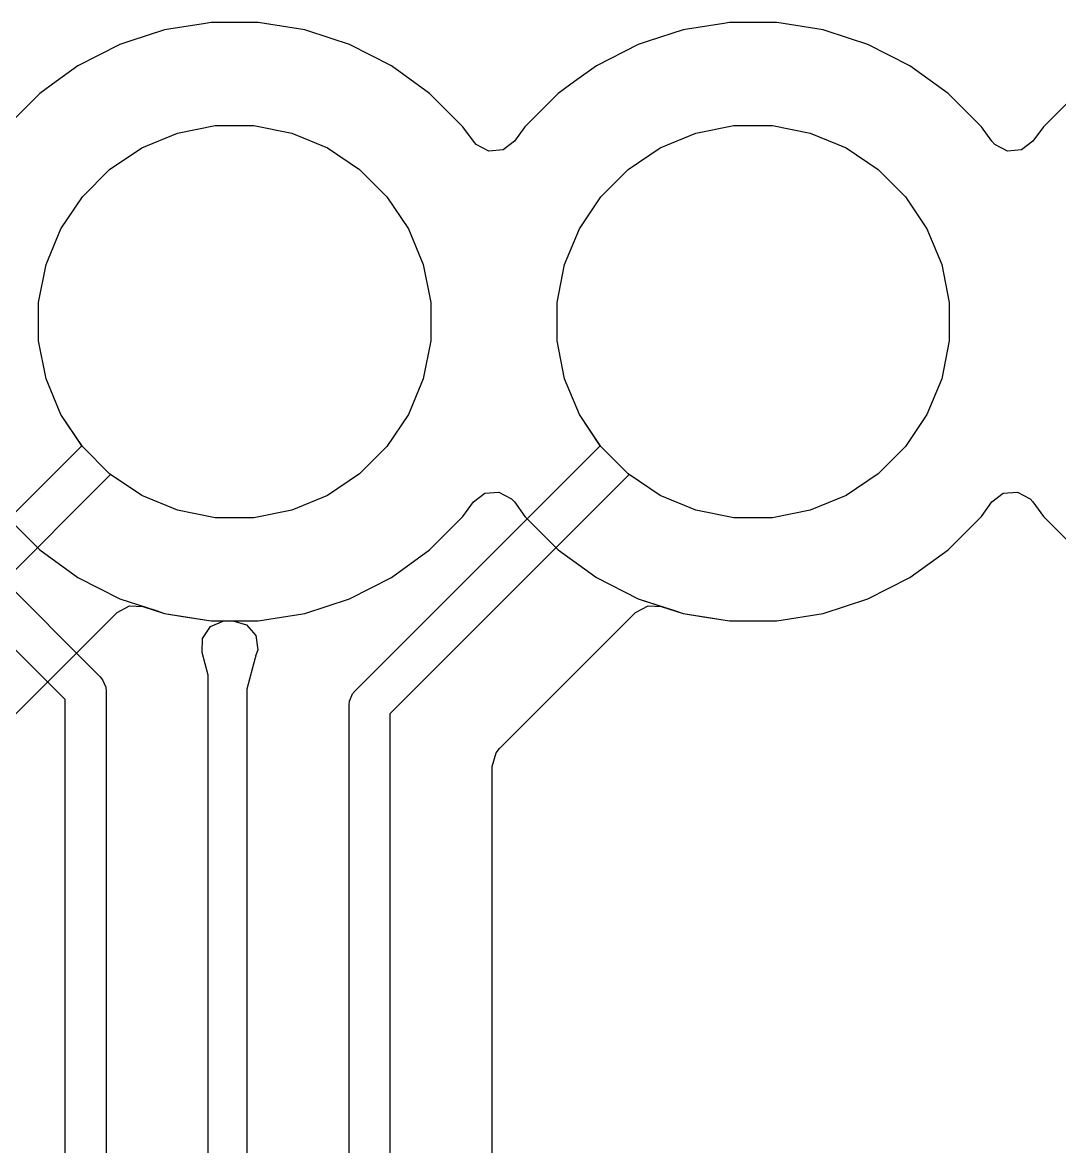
# Model space of a CAD drawing. Header units: inches. Extents: x 6.57 to 9.79, y -8.72 to -3.17.
# Drawn here: x 8.1378 to 8.3378, y -5.3866 to -5.1698 of the extents above; entities that cross this region are included whole.
import ezdxf

# ---------------------------------------------------------------- set-up
doc = ezdxf.new("R2010")
doc.units = ezdxf.units.IN
doc.header["$MEASUREMENT"] = 0
doc.layers.add('In1.Cu', color=91, linetype='CONTINUOUS', true_color=0x7fc87f)

msp = doc.modelspace()

# ---------------------------------------------------------------- linework, layer by layer
at = {"layer": 'In1.Cu', "linetype": 'CONTINUOUS'}
for p, q in [((8.1731, -5.16997), (8.16521, -5.17122)), ((8.1731, -5.16997), (8.16521, -5.17122)), ((8.1731, -5.16997), (8.16521, -5.17122)), ((8.1731, -5.16997), (8.16521, -5.17122)), ((8.17418, -5.1698), (8.1731, -5.16997)), ((8.17418, -5.1698), (8.1731, -5.16997)), ((8.17418, -5.1698), (8.1731, -5.16997)), ((8.17418, -5.1698), (8.1731, -5.16997)), ((8.18326, -5.1698), (8.17418, -5.1698)), ((8.18326, -5.1698), (8.17418, -5.1698)), ((8.18326, -5.1698), (8.17418, -5.1698)), ((8.18326, -5.1698), (8.17418, -5.1698)), ((8.18449, -5.16999), (8.18326, -5.1698)), ((8.18449, -5.16999), (8.18326, -5.1698)), ((8.18449, -5.16999), (8.18326, -5.1698)), ((8.18449, -5.16999), (8.18326, -5.1698)), ((8.19224, -5.17122), (8.18449, -5.16999)), ((8.19224, -5.17122), (8.18449, -5.16999)), ((8.19224, -5.17122), (8.18449, -5.16999)), ((8.19224, -5.17122), (8.18449, -5.16999)), ((8.2731, -5.16997), (8.26521, -5.17122)), ((8.2731, -5.16997), (8.26521, -5.17122)), ((8.2731, -5.16997), (8.26521, -5.17122)), ((8.2731, -5.16997), (8.26521, -5.17122)), ((8.27418, -5.1698), (8.2731, -5.16997)), ((8.27418, -5.1698), (8.2731, -5.16997)), ((8.27418, -5.1698), (8.2731, -5.16997)), ((8.27418, -5.1698), (8.2731, -5.16997)), ((8.28326, -5.1698), (8.27418, -5.1698)), ((8.28326, -5.1698), (8.27418, -5.1698)), ((8.28326, -5.1698), (8.27418, -5.1698)), ((8.28326, -5.1698), (8.27418, -5.1698)), ((8.28449, -5.16999), (8.28326, -5.1698)), ((8.28449, -5.16999), (8.28326, -5.1698)), ((8.28449, -5.16999), (8.28326, -5.1698)), ((8.28449, -5.16999), (8.28326, -5.1698)), ((8.29224, -5.17122), (8.28449, -5.16999)), ((8.29224, -5.17122), (8.28449, -5.16999)), ((8.29224, -5.17122), (8.28449, -5.16999)), ((8.29224, -5.17122), (8.28449, -5.16999)), ((8.16521, -5.17122), (8.15848, -5.17341)), ((8.16521, -5.17122), (8.15848, -5.17341)), ((8.16521, -5.17122), (8.15848, -5.17341)), ((8.16521, -5.17122), (8.15848, -5.17341)), ((8.19732, -5.17287), (8.19224, -5.17122)), ((8.19732, -5.17287), (8.19224, -5.17122)), ((8.19732, -5.17287), (8.19224, -5.17122)), ((8.19732, -5.17287), (8.19224, -5.17122)), ((8.20087, -5.17403), (8.19732, -5.17287)), ((8.20087, -5.17403), (8.19732, -5.17287)), ((8.20087, -5.17403), (8.19732, -5.17287)), ((8.20087, -5.17403), (8.19732, -5.17287)), ((8.26521, -5.17122), (8.25848, -5.17341)), ((8.26521, -5.17122), (8.25848, -5.17341)), ((8.26521, -5.17122), (8.25848, -5.17341)), ((8.26521, -5.17122), (8.25848, -5.17341)), ((8.29732, -5.17287), (8.29224, -5.17122)), ((8.29732, -5.17287), (8.29224, -5.17122)), ((8.29732, -5.17287), (8.29224, -5.17122)), ((8.29732, -5.17287), (8.29224, -5.17122)), ((8.30087, -5.17403), (8.29732, -5.17287)), ((8.30087, -5.17403), (8.29732, -5.17287)), ((8.30087, -5.17403), (8.29732, -5.17287)), ((8.30087, -5.17403), (8.29732, -5.17287)), ((8.15657, -5.17403), (8.14848, -5.17815)), ((8.15657, -5.17403), (8.14848, -5.17815)), ((8.15657, -5.17403), (8.14848, -5.17815)), ((8.15657, -5.17403), (8.14848, -5.17815)), ((8.15848, -5.17341), (8.15657, -5.17403)), ((8.15848, -5.17341), (8.15657, -5.17403)), ((8.15848, -5.17341), (8.15657, -5.17403)), ((8.15848, -5.17341), (8.15657, -5.17403)), ((8.15657, -5.17403), (8.15657, -5.17403)), ((8.15657, -5.17403), (8.15657, -5.17403)), ((8.15657, -5.17403), (8.15657, -5.17403)), ((8.15657, -5.17403), (8.15657, -5.17403)), ((8.15657, -5.17403), (8.15657, -5.17403)), ((8.15657, -5.17403), (8.15657, -5.17403)), ((8.15657, -5.17403), (8.15657, -5.17403)), ((8.15657, -5.17403), (8.15657, -5.17403)), ((8.20897, -5.17815), (8.20087, -5.17403)), ((8.20897, -5.17815), (8.20087, -5.17403)), ((8.20897, -5.17815), (8.20087, -5.17403)), ((8.20897, -5.17815), (8.20087, -5.17403)), ((8.25657, -5.17403), (8.24848, -5.17815)), ((8.25657, -5.17403), (8.24848, -5.17815)), ((8.25657, -5.17403), (8.24848, -5.17815)), ((8.25657, -5.17403), (8.24848, -5.17815)), ((8.25848, -5.17341), (8.25657, -5.17403)), ((8.25848, -5.17341), (8.25657, -5.17403)), ((8.25848, -5.17341), (8.25657, -5.17403)), ((8.25848, -5.17341), (8.25657, -5.17403)), ((8.25657, -5.17403), (8.25657, -5.17403)), ((8.25657, -5.17403), (8.25657, -5.17403)), ((8.25657, -5.17403), (8.25657, -5.17403)), ((8.25657, -5.17403), (8.25657, -5.17403)), ((8.25657, -5.17403), (8.25657, -5.17403)), ((8.25657, -5.17403), (8.25657, -5.17403)), ((8.25657, -5.17403), (8.25657, -5.17403)), ((8.25657, -5.17403), (8.25657, -5.17403)), ((8.30897, -5.17815), (8.30087, -5.17403)), ((8.30897, -5.17815), (8.30087, -5.17403)), ((8.30897, -5.17815), (8.30087, -5.17403)), ((8.30897, -5.17815), (8.30087, -5.17403)), ((8.14848, -5.17815), (8.14429, -5.1812)), ((8.14848, -5.17815), (8.14429, -5.1812)), ((8.14848, -5.17815), (8.14429, -5.1812)), ((8.14848, -5.17815), (8.14429, -5.1812)), ((8.21632, -5.18349), (8.20897, -5.17815)), ((8.21632, -5.18349), (8.20897, -5.17815)), ((8.21632, -5.18349), (8.20897, -5.17815)), ((8.21632, -5.18349), (8.20897, -5.17815)), ((8.24848, -5.17815), (8.24429, -5.1812)), ((8.24848, -5.17815), (8.24429, -5.1812)), ((8.24848, -5.17815), (8.24429, -5.1812)), ((8.24848, -5.17815), (8.24429, -5.1812)), ((8.31632, -5.18349), (8.30897, -5.17815)), ((8.31632, -5.18349), (8.30897, -5.17815)), ((8.31632, -5.18349), (8.30897, -5.17815)), ((8.31632, -5.18349), (8.30897, -5.17815)), ((8.14429, -5.1812), (8.14113, -5.18349)), ((8.14429, -5.1812), (8.14113, -5.18349)), ((8.14429, -5.1812), (8.14113, -5.18349)), ((8.14429, -5.1812), (8.14113, -5.18349)), ((8.24429, -5.1812), (8.24113, -5.18349)), ((8.24429, -5.1812), (8.24113, -5.18349)), ((8.24429, -5.1812), (8.24113, -5.18349)), ((8.24429, -5.1812), (8.24113, -5.18349)), ((8.14113, -5.18349), (8.13471, -5.18991)), ((8.14113, -5.18349), (8.13471, -5.18991)), ((8.14113, -5.18349), (8.13471, -5.18991)), ((8.14113, -5.18349), (8.13471, -5.18991)), ((8.14113, -5.18349), (8.14113, -5.18349)), ((8.14113, -5.18349), (8.14113, -5.18349)), ((8.14113, -5.18349), (8.14113, -5.18349)), ((8.14113, -5.18349), (8.14113, -5.18349)), ((8.14113, -5.18349), (8.14113, -5.18349)), ((8.14113, -5.18349), (8.14113, -5.18349)), ((8.14113, -5.18349), (8.14113, -5.18349)), ((8.14113, -5.18349), (8.14113, -5.18349)), ((8.22274, -5.18991), (8.21632, -5.18349)), ((8.22274, -5.18991), (8.21632, -5.18349)), ((8.22274, -5.18991), (8.21632, -5.18349)), ((8.22274, -5.18991), (8.21632, -5.18349)), ((8.24113, -5.18349), (8.23471, -5.18991)), ((8.24113, -5.18349), (8.23471, -5.18991)), ((8.24113, -5.18349), (8.23471, -5.18991)), ((8.24113, -5.18349), (8.23471, -5.18991)), ((8.24113, -5.18349), (8.24113, -5.18349)), ((8.24113, -5.18349), (8.24113, -5.18349)), ((8.24113, -5.18349), (8.24113, -5.18349)), ((8.24113, -5.18349), (8.24113, -5.18349)), ((8.24113, -5.18349), (8.24113, -5.18349)), ((8.24113, -5.18349), (8.24113, -5.18349)), ((8.24113, -5.18349), (8.24113, -5.18349)), ((8.24113, -5.18349), (8.24113, -5.18349)), ((8.32274, -5.18991), (8.31632, -5.18349)), ((8.32274, -5.18991), (8.31632, -5.18349)), ((8.32274, -5.18991), (8.31632, -5.18349)), ((8.32274, -5.18991), (8.31632, -5.18349)), ((8.34113, -5.18349), (8.33471, -5.18991)), ((8.34113, -5.18349), (8.33471, -5.18991)), ((8.34113, -5.18349), (8.33471, -5.18991)), ((8.34113, -5.18349), (8.33471, -5.18991)), ((8.16769, -5.19114), (8.175, -5.18969)), ((8.16769, -5.19114), (8.175, -5.18969)), ((8.16769, -5.19114), (8.175, -5.18969)), ((8.16769, -5.19114), (8.175, -5.18969)), ((8.175, -5.18969), (8.18245, -5.18969)), ((8.175, -5.18969), (8.18245, -5.18969)), ((8.175, -5.18969), (8.18245, -5.18969)), ((8.175, -5.18969), (8.18245, -5.18969)), ((8.18245, -5.18969), (8.18975, -5.19114)), ((8.18245, -5.18969), (8.18975, -5.19114)), ((8.18245, -5.18969), (8.18975, -5.19114)), ((8.18245, -5.18969), (8.18975, -5.19114)), ((8.22275, -5.18993), (8.22274, -5.18991)), ((8.22275, -5.18993), (8.22274, -5.18991)), ((8.22275, -5.18993), (8.22274, -5.18991)), ((8.22275, -5.18993), (8.22274, -5.18991)), ((8.22477, -5.19271), (8.22275, -5.18993)), ((8.22477, -5.19271), (8.22275, -5.18993)), ((8.22477, -5.19271), (8.22275, -5.18993)), ((8.22477, -5.19271), (8.22275, -5.18993)), ((8.23471, -5.18991), (8.23267, -5.19271)), ((8.23471, -5.18991), (8.23267, -5.19271)), ((8.23471, -5.18991), (8.23267, -5.19271)), ((8.23471, -5.18991), (8.23267, -5.19271)), ((8.26769, -5.19114), (8.275, -5.18969)), ((8.26769, -5.19114), (8.275, -5.18969)), ((8.26769, -5.19114), (8.275, -5.18969)), ((8.26769, -5.19114), (8.275, -5.18969)), ((8.275, -5.18969), (8.28245, -5.18969)), ((8.275, -5.18969), (8.28245, -5.18969)), ((8.275, -5.18969), (8.28245, -5.18969)), ((8.275, -5.18969), (8.28245, -5.18969)), ((8.28245, -5.18969), (8.28975, -5.19114)), ((8.28245, -5.18969), (8.28975, -5.19114)), ((8.28245, -5.18969), (8.28975, -5.19114)), ((8.28245, -5.18969), (8.28975, -5.19114)), ((8.32275, -5.18993), (8.32274, -5.18991)), ((8.32275, -5.18993), (8.32274, -5.18991)), ((8.32275, -5.18993), (8.32274, -5.18991)), ((8.32275, -5.18993), (8.32274, -5.18991)), ((8.32477, -5.19271), (8.32275, -5.18993)), ((8.32477, -5.19271), (8.32275, -5.18993)), ((8.32477, -5.19271), (8.32275, -5.18993)), ((8.32477, -5.19271), (8.32275, -5.18993)), ((8.33471, -5.18991), (8.33267, -5.19271)), ((8.33471, -5.18991), (8.33267, -5.19271)), ((8.33471, -5.18991), (8.33267, -5.19271)), ((8.33471, -5.18991), (8.33267, -5.19271)), ((8.16081, -5.19399), (8.16769, -5.19114)), ((8.16081, -5.19399), (8.16769, -5.19114)), ((8.16081, -5.19399), (8.16769, -5.19114)), ((8.16081, -5.19399), (8.16769, -5.19114)), ((8.18975, -5.19114), (8.19664, -5.19399)), ((8.18975, -5.19114), (8.19664, -5.19399)), ((8.18975, -5.19114), (8.19664, -5.19399)), ((8.18975, -5.19114), (8.19664, -5.19399)), ((8.26081, -5.19399), (8.26769, -5.19114)), ((8.26081, -5.19399), (8.26769, -5.19114)), ((8.26081, -5.19399), (8.26769, -5.19114)), ((8.26081, -5.19399), (8.26769, -5.19114)), ((8.28975, -5.19114), (8.29664, -5.19399)), ((8.28975, -5.19114), (8.29664, -5.19399)), ((8.28975, -5.19114), (8.29664, -5.19399)), ((8.28975, -5.19114), (8.29664, -5.19399)), ((8.15462, -5.19813), (8.16081, -5.19399)), ((8.15462, -5.19813), (8.16081, -5.19399)), ((8.15462, -5.19813), (8.16081, -5.19399)), ((8.15462, -5.19813), (8.16081, -5.19399)), ((8.19664, -5.19399), (8.20283, -5.19813)), ((8.19664, -5.19399), (8.20283, -5.19813)), ((8.19664, -5.19399), (8.20283, -5.19813)), ((8.19664, -5.19399), (8.20283, -5.19813)), ((8.22532, -5.19335), (8.22477, -5.19271)), ((8.22532, -5.19335), (8.22477, -5.19271)), ((8.22532, -5.19335), (8.22477, -5.19271)), ((8.22532, -5.19335), (8.22477, -5.19271)), ((8.22775, -5.19463), (8.22532, -5.19335)), ((8.22775, -5.19463), (8.22532, -5.19335)), ((8.22775, -5.19463), (8.22532, -5.19335)), ((8.22775, -5.19463), (8.22532, -5.19335)), ((8.23049, -5.19439), (8.22775, -5.19463)), ((8.23049, -5.19439), (8.22775, -5.19463)), ((8.23049, -5.19439), (8.22775, -5.19463)), ((8.23049, -5.19439), (8.22775, -5.19463)), ((8.23267, -5.19271), (8.23049, -5.19439)), ((8.23267, -5.19271), (8.23049, -5.19439)), ((8.23267, -5.19271), (8.23049, -5.19439)), ((8.23267, -5.19271), (8.23049, -5.19439)), ((8.25462, -5.19813), (8.26081, -5.19399)), ((8.25462, -5.19813), (8.26081, -5.19399)), ((8.25462, -5.19813), (8.26081, -5.19399)), ((8.25462, -5.19813), (8.26081, -5.19399)), ((8.29664, -5.19399), (8.30283, -5.19813)), ((8.29664, -5.19399), (8.30283, -5.19813)), ((8.29664, -5.19399), (8.30283, -5.19813)), ((8.29664, -5.19399), (8.30283, -5.19813)), ((8.32532, -5.19335), (8.32477, -5.19271)), ((8.32532, -5.19335), (8.32477, -5.19271)), ((8.32532, -5.19335), (8.32477, -5.19271)), ((8.32532, -5.19335), (8.32477, -5.19271)), ((8.32775, -5.19463), (8.32532, -5.19335)), ((8.32775, -5.19463), (8.32532, -5.19335)), ((8.32775, -5.19463), (8.32532, -5.19335)), ((8.32775, -5.19463), (8.32532, -5.19335)), ((8.33049, -5.19439), (8.32775, -5.19463)), ((8.33049, -5.19439), (8.32775, -5.19463)), ((8.33049, -5.19439), (8.32775, -5.19463)), ((8.33049, -5.19439), (8.32775, -5.19463)), ((8.33267, -5.19271), (8.33049, -5.19439)), ((8.33267, -5.19271), (8.33049, -5.19439)), ((8.33267, -5.19271), (8.33049, -5.19439)), ((8.33267, -5.19271), (8.33049, -5.19439)), ((8.14935, -5.2034), (8.15462, -5.19813)), ((8.14935, -5.2034), (8.15462, -5.19813)), ((8.14935, -5.2034), (8.15462, -5.19813)), ((8.14935, -5.2034), (8.15462, -5.19813)), ((8.20283, -5.19813), (8.2081, -5.2034)), ((8.20283, -5.19813), (8.2081, -5.2034)), ((8.20283, -5.19813), (8.2081, -5.2034)), ((8.20283, -5.19813), (8.2081, -5.2034)), ((8.24935, -5.2034), (8.25462, -5.19813)), ((8.24935, -5.2034), (8.25462, -5.19813)), ((8.24935, -5.2034), (8.25462, -5.19813)), ((8.24935, -5.2034), (8.25462, -5.19813)), ((8.30283, -5.19813), (8.3081, -5.2034)), ((8.30283, -5.19813), (8.3081, -5.2034)), ((8.30283, -5.19813), (8.3081, -5.2034)), ((8.30283, -5.19813), (8.3081, -5.2034)), ((8.14521, -5.20959), (8.14935, -5.2034)), ((8.14521, -5.20959), (8.14935, -5.2034)), ((8.14521, -5.20959), (8.14935, -5.2034)), ((8.14521, -5.20959), (8.14935, -5.2034)), ((8.2081, -5.2034), (8.21224, -5.20959)), ((8.2081, -5.2034), (8.21224, -5.20959)), ((8.2081, -5.2034), (8.21224, -5.20959)), ((8.2081, -5.2034), (8.21224, -5.20959)), ((8.24521, -5.20959), (8.24935, -5.2034)), ((8.24521, -5.20959), (8.24935, -5.2034)), ((8.24521, -5.20959), (8.24935, -5.2034)), ((8.24521, -5.20959), (8.24935, -5.2034)), ((8.3081, -5.2034), (8.31224, -5.20959)), ((8.3081, -5.2034), (8.31224, -5.20959)), ((8.3081, -5.2034), (8.31224, -5.20959)), ((8.3081, -5.2034), (8.31224, -5.20959)), ((8.14236, -5.21647), (8.14521, -5.20959)), ((8.14236, -5.21647), (8.14521, -5.20959)), ((8.14236, -5.21647), (8.14521, -5.20959)), ((8.14236, -5.21647), (8.14521, -5.20959)), ((8.21224, -5.20959), (8.21509, -5.21647)), ((8.21224, -5.20959), (8.21509, -5.21647)), ((8.21224, -5.20959), (8.21509, -5.21647)), ((8.21224, -5.20959), (8.21509, -5.21647)), ((8.24236, -5.21647), (8.24521, -5.20959)), ((8.24236, -5.21647), (8.24521, -5.20959)), ((8.24236, -5.21647), (8.24521, -5.20959)), ((8.24236, -5.21647), (8.24521, -5.20959)), ((8.31224, -5.20959), (8.31509, -5.21647)), ((8.31224, -5.20959), (8.31509, -5.21647)), ((8.31224, -5.20959), (8.31509, -5.21647)), ((8.31224, -5.20959), (8.31509, -5.21647)), ((8.14091, -5.22378), (8.14236, -5.21647)), ((8.14091, -5.22378), (8.14236, -5.21647)), ((8.14091, -5.22378), (8.14236, -5.21647)), ((8.14091, -5.22378), (8.14236, -5.21647)), ((8.21509, -5.21647), (8.21654, -5.22378)), ((8.21509, -5.21647), (8.21654, -5.22378)), ((8.21509, -5.21647), (8.21654, -5.22378)), ((8.21509, -5.21647), (8.21654, -5.22378)), ((8.24091, -5.22378), (8.24236, -5.21647)), ((8.24091, -5.22378), (8.24236, -5.21647)), ((8.24091, -5.22378), (8.24236, -5.21647)), ((8.24091, -5.22378), (8.24236, -5.21647)), ((8.31509, -5.21647), (8.31654, -5.22378)), ((8.31509, -5.21647), (8.31654, -5.22378)), ((8.31509, -5.21647), (8.31654, -5.22378)), ((8.31509, -5.21647), (8.31654, -5.22378)), ((8.14091, -5.23123), (8.14091, -5.22378)), ((8.14091, -5.23123), (8.14091, -5.22378)), ((8.14091, -5.23123), (8.14091, -5.22378)), ((8.14091, -5.23123), (8.14091, -5.22378)), ((8.21654, -5.22378), (8.21654, -5.23123)), ((8.21654, -5.22378), (8.21654, -5.23123)), ((8.21654, -5.22378), (8.21654, -5.23123)), ((8.21654, -5.22378), (8.21654, -5.23123)), ((8.24091, -5.23123), (8.24091, -5.22378)), ((8.24091, -5.23123), (8.24091, -5.22378)), ((8.24091, -5.23123), (8.24091, -5.22378)), ((8.24091, -5.23123), (8.24091, -5.22378)), ((8.31654, -5.22378), (8.31654, -5.23123)), ((8.31654, -5.22378), (8.31654, -5.23123)), ((8.31654, -5.22378), (8.31654, -5.23123)), ((8.31654, -5.22378), (8.31654, -5.23123)), ((8.14236, -5.23854), (8.14091, -5.23123)), ((8.14236, -5.23854), (8.14091, -5.23123)), ((8.14236, -5.23854), (8.14091, -5.23123)), ((8.14236, -5.23854), (8.14091, -5.23123)), ((8.21654, -5.23123), (8.21509, -5.23854)), ((8.21654, -5.23123), (8.21509, -5.23854)), ((8.21654, -5.23123), (8.21509, -5.23854)), ((8.21654, -5.23123), (8.21509, -5.23854)), ((8.24236, -5.23854), (8.24091, -5.23123)), ((8.24236, -5.23854), (8.24091, -5.23123)), ((8.24236, -5.23854), (8.24091, -5.23123)), ((8.24236, -5.23854), (8.24091, -5.23123)), ((8.31654, -5.23123), (8.31509, -5.23854)), ((8.31654, -5.23123), (8.31509, -5.23854)), ((8.31654, -5.23123), (8.31509, -5.23854)), ((8.31654, -5.23123), (8.31509, -5.23854)), ((8.14521, -5.24542), (8.14236, -5.23854)), ((8.14521, -5.24542), (8.14236, -5.23854)), ((8.14521, -5.24542), (8.14236, -5.23854)), ((8.14521, -5.24542), (8.14236, -5.23854)), ((8.21509, -5.23854), (8.21224, -5.24542)), ((8.21509, -5.23854), (8.21224, -5.24542)), ((8.21509, -5.23854), (8.21224, -5.24542)), ((8.21509, -5.23854), (8.21224, -5.24542)), ((8.24521, -5.24542), (8.24236, -5.23854)), ((8.24521, -5.24542), (8.24236, -5.23854)), ((8.24521, -5.24542), (8.24236, -5.23854)), ((8.24521, -5.24542), (8.24236, -5.23854)), ((8.31509, -5.23854), (8.31224, -5.24542)), ((8.31509, -5.23854), (8.31224, -5.24542)), ((8.31509, -5.23854), (8.31224, -5.24542)), ((8.31509, -5.23854), (8.31224, -5.24542)), ((8.14935, -5.25161), (8.14521, -5.24542)), ((8.14935, -5.25161), (8.14521, -5.24542)), ((8.14935, -5.25161), (8.14521, -5.24542)), ((8.14923, -5.25143), (8.14521, -5.24542)), ((8.21224, -5.24542), (8.2081, -5.25161)), ((8.21224, -5.24542), (8.2081, -5.25161)), ((8.21224, -5.24542), (8.2081, -5.25161)), ((8.21224, -5.24542), (8.2081, -5.25161)), ((8.24935, -5.25161), (8.24521, -5.24542)), ((8.24935, -5.25161), (8.24521, -5.24542)), ((8.24935, -5.25161), (8.24521, -5.24542)), ((8.24923, -5.25143), (8.24521, -5.24542)), ((8.31224, -5.24542), (8.3081, -5.25161)), ((8.31224, -5.24542), (8.3081, -5.25161)), ((8.31224, -5.24542), (8.3081, -5.25161)), ((8.31224, -5.24542), (8.3081, -5.25161)), ((7.98934, -5.41132), (8.14923, -5.25143)), ((8.10822, -5.25143), (8.15278, -5.296)), ((8.15462, -5.25688), (8.14935, -5.25161)), ((8.15462, -5.25688), (8.14935, -5.25161)), ((8.15462, -5.25688), (8.14935, -5.25161)), ((8.20194, -5.29872), (8.24923, -5.25143)), ((8.2081, -5.25161), (8.20283, -5.25688)), ((8.2081, -5.25161), (8.20283, -5.25688)), ((8.2081, -5.25161), (8.20283, -5.25688)), ((8.2081, -5.25161), (8.20283, -5.25688)), ((8.25462, -5.25688), (8.24935, -5.25161)), ((8.25462, -5.25688), (8.24935, -5.25161)), ((8.25462, -5.25688), (8.24935, -5.25161)), ((8.3081, -5.25161), (8.30283, -5.25688)), ((8.3081, -5.25161), (8.30283, -5.25688)), ((8.3081, -5.25161), (8.30283, -5.25688)), ((8.3081, -5.25161), (8.30283, -5.25688)), ((8.1548, -5.257), (7.99606, -5.41573)), ((8.14606, -5.30041), (8.10265, -5.257)), ((8.16081, -5.26102), (8.15462, -5.25688)), ((8.16081, -5.26102), (8.15462, -5.25688)), ((8.16081, -5.26102), (8.15462, -5.25688)), ((8.16081, -5.26102), (8.1548, -5.257)), ((8.20283, -5.25688), (8.19664, -5.26102)), ((8.20283, -5.25688), (8.19664, -5.26102)), ((8.20283, -5.25688), (8.19664, -5.26102)), ((8.20283, -5.25688), (8.19664, -5.26102)), ((8.2548, -5.257), (8.20866, -5.30313)), ((8.26081, -5.26102), (8.25462, -5.25688)), ((8.26081, -5.26102), (8.25462, -5.25688)), ((8.26081, -5.26102), (8.25462, -5.25688)), ((8.26081, -5.26102), (8.2548, -5.257)), ((8.30283, -5.25688), (8.29664, -5.26102)), ((8.30283, -5.25688), (8.29664, -5.26102)), ((8.30283, -5.25688), (8.29664, -5.26102)), ((8.30283, -5.25688), (8.29664, -5.26102)), ((8.16769, -5.26387), (8.16081, -5.26102)), ((8.16769, -5.26387), (8.16081, -5.26102)), ((8.16769, -5.26387), (8.16081, -5.26102)), ((8.16769, -5.26387), (8.16081, -5.26102)), ((8.19664, -5.26102), (8.18975, -5.26387)), ((8.19664, -5.26102), (8.18975, -5.26387)), ((8.19664, -5.26102), (8.18975, -5.26387)), ((8.19664, -5.26102), (8.18975, -5.26387)), ((8.22477, -5.26229), (8.22695, -5.26062)), ((8.22477, -5.26229), (8.22695, -5.26062)), ((8.22477, -5.26229), (8.22695, -5.26062)), ((8.22695, -5.26062), (8.22969, -5.26038)), ((8.22695, -5.26062), (8.22969, -5.26038)), ((8.22695, -5.26062), (8.22969, -5.26038)), ((8.22969, -5.26038), (8.23213, -5.26166)), ((8.22969, -5.26038), (8.23213, -5.26166)), ((8.22969, -5.26038), (8.23213, -5.26166)), ((8.23213, -5.26166), (8.23267, -5.26229)), ((8.23213, -5.26166), (8.23267, -5.26229)), ((8.23213, -5.26166), (8.23267, -5.26229)), ((8.26769, -5.26387), (8.26081, -5.26102)), ((8.26769, -5.26387), (8.26081, -5.26102)), ((8.26769, -5.26387), (8.26081, -5.26102)), ((8.26769, -5.26387), (8.26081, -5.26102)), ((8.29664, -5.26102), (8.28975, -5.26387)), ((8.29664, -5.26102), (8.28975, -5.26387)), ((8.29664, -5.26102), (8.28975, -5.26387)), ((8.29664, -5.26102), (8.28975, -5.26387)), ((8.32477, -5.26229), (8.32695, -5.26062)), ((8.32477, -5.26229), (8.32695, -5.26062)), ((8.32477, -5.26229), (8.32695, -5.26062)), ((8.32477, -5.26229), (8.32695, -5.26062)), ((8.32695, -5.26062), (8.32969, -5.26038)), ((8.32695, -5.26062), (8.32969, -5.26038)), ((8.32695, -5.26062), (8.32969, -5.26038)), ((8.32695, -5.26062), (8.32969, -5.26038)), ((8.32969, -5.26038), (8.33213, -5.26166)), ((8.32969, -5.26038), (8.33213, -5.26166)), ((8.32969, -5.26038), (8.33213, -5.26166)), ((8.32969, -5.26038), (8.33213, -5.26166)), ((8.33213, -5.26166), (8.33267, -5.26229)), ((8.33213, -5.26166), (8.33267, -5.26229)), ((8.33213, -5.26166), (8.33267, -5.26229)), ((8.33213, -5.26166), (8.33267, -5.26229)), ((8.175, -5.26532), (8.16769, -5.26387)), ((8.175, -5.26532), (8.16769, -5.26387)), ((8.175, -5.26532), (8.16769, -5.26387)), ((8.175, -5.26532), (8.16769, -5.26387)), ((8.18975, -5.26387), (8.18245, -5.26532)), ((8.18975, -5.26387), (8.18245, -5.26532)), ((8.18975, -5.26387), (8.18245, -5.26532)), ((8.18975, -5.26387), (8.18245, -5.26532)), ((8.22274, -5.2651), (8.22477, -5.26229)), ((8.22274, -5.2651), (8.22477, -5.26229)), ((8.22274, -5.2651), (8.22477, -5.26229)), ((8.23267, -5.26229), (8.23471, -5.2651)), ((8.23267, -5.26229), (8.23471, -5.2651)), ((8.23267, -5.26229), (8.23471, -5.2651)), ((8.275, -5.26532), (8.26769, -5.26387)), ((8.275, -5.26532), (8.26769, -5.26387)), ((8.275, -5.26532), (8.26769, -5.26387)), ((8.275, -5.26532), (8.26769, -5.26387)), ((8.28975, -5.26387), (8.28245, -5.26532)), ((8.28975, -5.26387), (8.28245, -5.26532)), ((8.28975, -5.26387), (8.28245, -5.26532)), ((8.28975, -5.26387), (8.28245, -5.26532)), ((8.32274, -5.2651), (8.32477, -5.26229)), ((8.32274, -5.2651), (8.32477, -5.26229)), ((8.32274, -5.2651), (8.32477, -5.26229)), ((8.32274, -5.2651), (8.32477, -5.26229)), ((8.33267, -5.26229), (8.33471, -5.2651)), ((8.33267, -5.26229), (8.33471, -5.2651)), ((8.33267, -5.26229), (8.33471, -5.2651)), ((8.33267, -5.26229), (8.33471, -5.2651)), ((8.13471, -5.2651), (8.14113, -5.27152)), ((8.13471, -5.2651), (8.14113, -5.27152)), ((8.18245, -5.26532), (8.175, -5.26532)), ((8.18245, -5.26532), (8.175, -5.26532)), ((8.18245, -5.26532), (8.175, -5.26532)), ((8.18245, -5.26532), (8.175, -5.26532)), ((8.21632, -5.27152), (8.22274, -5.2651)), ((8.21632, -5.27152), (8.22274, -5.2651)), ((8.21632, -5.27152), (8.22274, -5.2651)), ((8.23471, -5.2651), (8.24113, -5.27152)), ((8.23471, -5.2651), (8.24113, -5.27152)), ((8.23471, -5.2651), (8.24113, -5.27152)), ((8.28245, -5.26532), (8.275, -5.26532)), ((8.28245, -5.26532), (8.275, -5.26532)), ((8.28245, -5.26532), (8.275, -5.26532)), ((8.28245, -5.26532), (8.275, -5.26532)), ((8.31632, -5.27152), (8.32274, -5.2651)), ((8.31632, -5.27152), (8.32274, -5.2651)), ((8.31632, -5.27152), (8.32274, -5.2651)), ((8.31632, -5.27152), (8.32274, -5.2651)), ((8.33471, -5.2651), (8.34113, -5.27152)), ((8.33471, -5.2651), (8.34113, -5.27152)), ((8.33471, -5.2651), (8.34113, -5.27152)), ((8.33471, -5.2651), (8.34113, -5.27152)), ((8.14113, -5.27152), (8.14848, -5.27686)), ((8.14113, -5.27152), (8.14848, -5.27686)), ((8.20897, -5.27686), (8.21632, -5.27152)), ((8.20897, -5.27686), (8.21632, -5.27152)), ((8.20897, -5.27686), (8.21632, -5.27152)), ((8.24113, -5.27152), (8.24848, -5.27686)), ((8.24113, -5.27152), (8.24848, -5.27686)), ((8.24113, -5.27152), (8.24848, -5.27686)), ((8.30897, -5.27686), (8.31632, -5.27152)), ((8.30897, -5.27686), (8.31632, -5.27152)), ((8.30897, -5.27686), (8.31632, -5.27152)), ((8.30897, -5.27686), (8.31632, -5.27152)), ((8.14848, -5.27686), (8.15657, -5.28098)), ((8.14848, -5.27686), (8.15657, -5.28098)), ((8.20087, -5.28098), (8.20897, -5.27686)), ((8.20087, -5.28098), (8.20897, -5.27686)), ((8.20087, -5.28098), (8.20897, -5.27686)), ((8.24848, -5.27686), (8.25657, -5.28098)), ((8.24848, -5.27686), (8.25657, -5.28098)), ((8.24848, -5.27686), (8.25657, -5.28098)), ((8.30087, -5.28098), (8.30897, -5.27686)), ((8.30087, -5.28098), (8.30897, -5.27686)), ((8.30087, -5.28098), (8.30897, -5.27686)), ((8.30087, -5.28098), (8.30897, -5.27686)), ((8.15657, -5.28098), (8.16356, -5.28325)), ((8.15657, -5.28098), (8.16356, -5.28325)), ((8.19224, -5.28379), (8.20087, -5.28098)), ((8.19224, -5.28379), (8.20087, -5.28098)), ((8.19224, -5.28379), (8.20087, -5.28098)), ((8.25657, -5.28098), (8.26356, -5.28325)), ((8.25657, -5.28098), (8.26344, -5.28321)), ((8.25657, -5.28098), (8.26356, -5.28325)), ((8.29224, -5.28379), (8.30087, -5.28098)), ((8.29224, -5.28379), (8.30087, -5.28098)), ((8.29224, -5.28379), (8.30087, -5.28098)), ((8.29224, -5.28379), (8.30087, -5.28098)), ((8.0172, -5.42247), (8.15605, -5.28361)), ((8.15605, -5.28361), (8.15846, -5.2823)), ((8.15846, -5.2823), (8.16101, -5.28242)), ((8.16101, -5.28242), (8.16521, -5.28379)), ((8.16356, -5.28325), (8.16521, -5.28379)), ((8.16356, -5.28325), (8.16521, -5.28379)), ((8.2298, -5.30987), (8.25605, -5.28361)), ((8.25605, -5.28361), (8.25846, -5.2823)), ((8.25846, -5.2823), (8.26101, -5.28242)), ((8.26101, -5.28242), (8.26521, -5.28379)), ((8.26344, -5.28321), (8.26521, -5.28379)), ((8.26356, -5.28325), (8.26521, -5.28379)), ((8.26356, -5.28325), (8.26521, -5.28379)), ((8.16521, -5.28379), (8.16875, -5.28435)), ((8.16521, -5.28379), (8.16875, -5.28435)), ((8.16521, -5.28379), (8.17418, -5.28521)), ((8.16875, -5.28435), (8.17418, -5.28521)), ((8.16875, -5.28435), (8.17418, -5.28521)), ((8.17409, -5.28633), (8.17662, -5.28524)), ((8.17418, -5.28521), (8.17418, -5.28521)), ((8.17418, -5.28521), (8.18326, -5.28521)), ((8.17418, -5.28521), (8.17418, -5.28521)), ((8.17418, -5.28521), (8.18326, -5.28521)), ((8.17418, -5.28521), (8.17418, -5.28521)), ((8.17418, -5.28521), (8.17838, -5.28521)), ((8.17662, -5.28524), (8.1772, -5.28521)), ((8.1772, -5.28521), (8.18326, -5.28521)), ((8.17838, -5.28521), (8.18102, -5.28598)), ((8.18326, -5.28521), (8.19224, -5.28379)), ((8.18326, -5.28521), (8.19224, -5.28379)), ((8.18326, -5.28521), (8.19224, -5.28379)), ((8.18326, -5.28521), (8.18326, -5.28521)), ((8.18326, -5.28521), (8.18326, -5.28521)), ((8.18326, -5.28521), (8.18326, -5.28521)), ((8.26521, -5.28379), (8.26875, -5.28435)), ((8.26521, -5.28379), (8.2697, -5.2845)), ((8.26521, -5.28379), (8.26875, -5.28435)), ((8.26521, -5.28379), (8.27418, -5.28521)), ((8.26875, -5.28435), (8.27418, -5.28521)), ((8.26875, -5.28435), (8.27418, -5.28521)), ((8.2697, -5.2845), (8.27418, -5.28521)), ((8.27418, -5.28521), (8.27418, -5.28521)), ((8.27418, -5.28521), (8.28326, -5.28521)), ((8.27418, -5.28521), (8.27418, -5.28521)), ((8.27418, -5.28521), (8.28326, -5.28521)), ((8.27418, -5.28521), (8.27418, -5.28521)), ((8.27418, -5.28521), (8.28326, -5.28521)), ((8.27418, -5.28521), (8.27418, -5.28521)), ((8.27418, -5.28521), (8.28326, -5.28521)), ((8.28326, -5.28521), (8.29224, -5.28379)), ((8.28326, -5.28521), (8.29224, -5.28379)), ((8.28326, -5.28521), (8.29224, -5.28379)), ((8.28326, -5.28521), (8.29224, -5.28379)), ((8.28326, -5.28521), (8.28326, -5.28521)), ((8.28326, -5.28521), (8.28326, -5.28521)), ((8.28326, -5.28521), (8.28326, -5.28521)), ((8.28326, -5.28521), (8.28326, -5.28521)), ((8.17255, -5.2886), (8.17409, -5.28633)), ((8.18102, -5.28598), (8.18282, -5.28806)), ((8.17249, -5.29135), (8.17255, -5.2886)), ((8.18282, -5.28806), (8.18321, -5.29079)), ((8.17364, -5.29567), (8.17249, -5.29135)), ((8.18282, -5.29208), (8.18269, -5.29238)), ((8.18321, -5.29079), (8.18277, -5.29206)), ((8.18277, -5.29206), (8.18282, -5.29208)), ((8.18269, -5.29238), (8.18108, -5.29839)), ((8.18269, -5.29238), (8.18269, -5.29238)), ((8.15278, -5.296), (8.15327, -5.29659)), ((8.15327, -5.29659), (8.15327, -5.29659)), ((8.15327, -5.29659), (8.15386, -5.29801)), ((8.17364, -5.6469), (8.17364, -5.29567)), ((8.15386, -5.29801), (8.15394, -5.29878)), ((8.15394, -5.29878), (8.15394, -6.7122)), ((8.18108, -5.29839), (8.18108, -5.29839)), ((8.18108, -5.29839), (8.18108, -5.30501)), ((8.20145, -5.29932), (8.20194, -5.29872)), ((8.14606, -6.71057), (8.14606, -5.30041)), ((8.20079, -5.3015), (8.20086, -5.30074)), ((8.20086, -5.30074), (8.20145, -5.29932)), ((8.20079, -6.78078), (8.20079, -5.3015)), ((8.20866, -5.30313), (8.20866, -6.77915)), ((8.18108, -5.30501), (8.18108, -5.30501)), ((8.18108, -5.30501), (8.18108, -6.76586)), ((8.22837, -5.31332), (8.22914, -5.31068)), ((8.22914, -5.31068), (8.2298, -5.30987)), ((8.22837, -6.76897), (8.22837, -5.31332))]:
    msp.add_line(p, q, dxfattribs=at)

doc.saveas('drawing.dxf')
